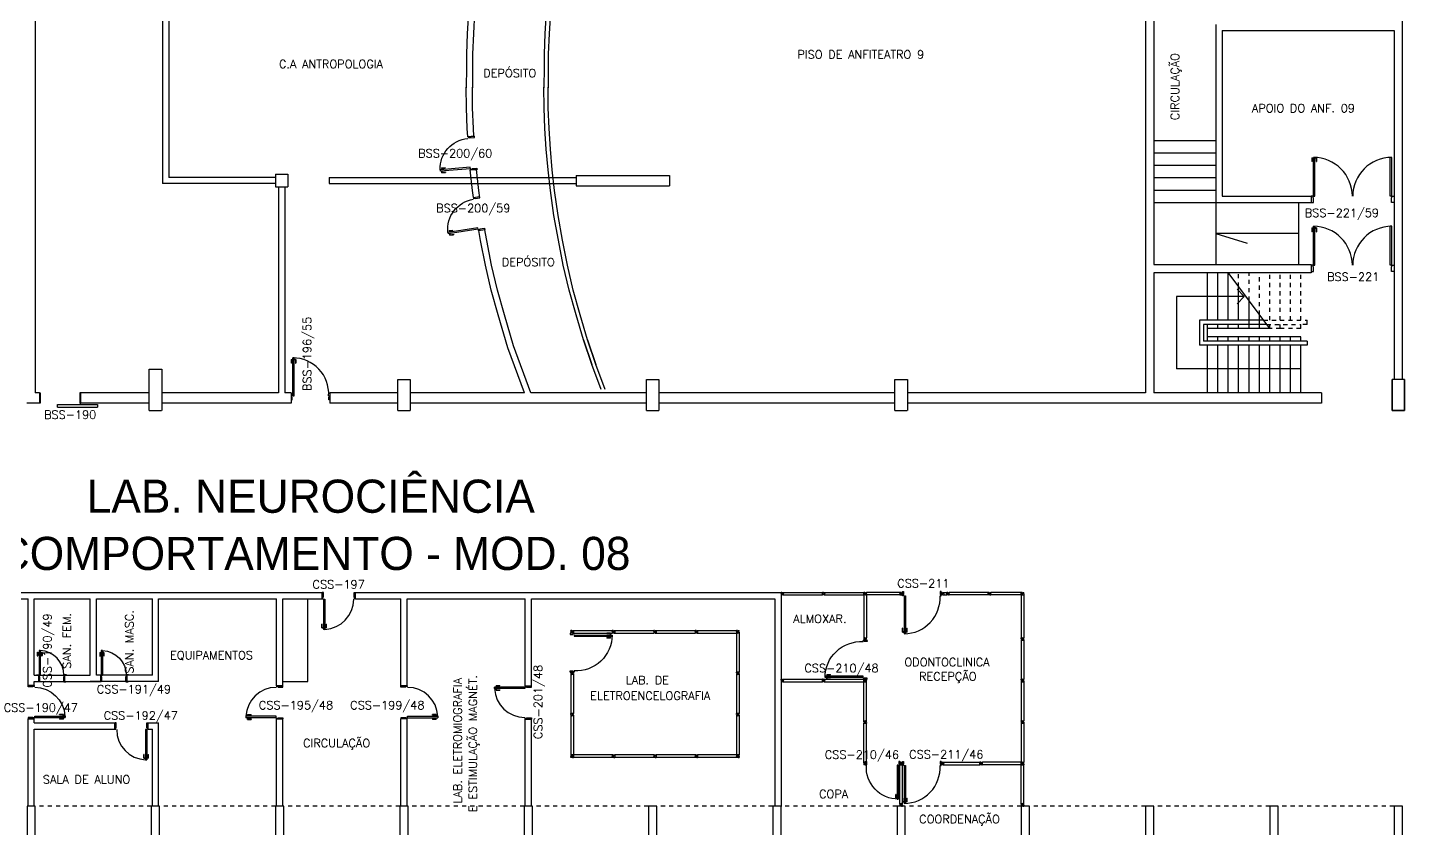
# Model space of a CAD drawing. Extents: x -248 to -11, y 347 to 447.
# Drawn here: x -45.25 to -12.02, y 406.54 to 425.87 of the extents above; entities that cross this region are included whole.
import ezdxf
from ezdxf.enums import TextEntityAlignment as Align

# ---------------------------------------------------------------- set-up
doc = ezdxf.new("R2010")
doc.units = 0
doc.header["$LTSCALE"] = 0.02
doc.header["$MEASUREMENT"] = 0
doc.linetypes.add('HIDDEN2', pattern=[0.1875, 0.125, -0.0625])
doc.layers.get('0').update_dxf_attribs({"linetype": 'CONTINUOUS'})
for name, color, linetype in [('ALV', 2, 'CONTINUOUS'), ('BANC', 2, 'CONTINUOUS'), ('DIV', 2, 'CONTINUOUS'), ('ESC', 1, 'CONTINUOUS'), ('ESQ', 1, 'CONTINUOUS'), ('ESTR', 3, 'CONTINUOUS'), ('MARCO', 2, 'CONTINUOUS'), ('MAÇANETA', 1, 'CONTINUOUS'), ('PISO', 1, 'CONTINUOUS'), ('PORTA', 2, 'CONTINUOUS'), ('PROJ', 1, 'HIDDEN2'), ('SOLEIRA', 1, 'CONTINUOUS'), ('TEXTO', 2, 'CONTINUOUS'), ('TEXTO-ENDEREÇO', 2, 'CONTINUOUS'), ('USO', 2, 'CONTINUOUS')]:
    doc.layers.add(name, color=color, linetype=linetype)
doc.styles.add('UNB-100', font='simplex.shx', dxfattribs={"height": 0.2})
doc.styles.add('UNB-100-1', font='simplex.shx', dxfattribs={"height": 0.2})

# ---------------------------------------------------------------- blocks, each defined once
blk = doc.blocks.new('PILAR-SSS')
blk.add_lwpolyline([(0.003, -26.452), (0.003, -27.952), (0.203, -27.952), (0.203, -26.452)], close=True)
blk = doc.blocks.new('DIVMT-SSS')
for p, q in [((-0.03, 0.008), (-0.03, 0.03)), ((-0.006, 0.03), (-0.03, 0.03)), ((-0.03, 0.008), (-0.02, 0.008)), ((-0.02, -0.008), (-0.02, 0.008)), ((-0.006, 0.02), (-0.006, 0.03)), ((0.006, 0.02), (-0.006, 0.02)), ((-0.005, 0), (0.005, 0)), ((0.005, 0), (-0.005, 0)), ((0, 0.005), (0, -0.005)), ((0, -0.005), (0, 0.005)), ((0.006, 0.03), (0.03, 0.03)), ((0.006, 0.02), (0.006, 0.03)), ((0.03, 0.008), (0.02, 0.008)), ((0.02, -0.008), (0.02, 0.008)), ((0.03, 0.008), (0.03, 0.03)), ((-0.03, -0.008), (-0.03, -0.03)), ((-0.03, -0.008), (-0.02, -0.008)), ((-0.03, -0.03), (-0.03, -0.97)), ((-0.03, -0.03), (-0.009, -0.03)), ((0.03, -0.03), (-0.03, -0.03)), ((-0.03, -0.03), (-0.006, -0.03)), ((-0.009, -0.03), (-0.027, -0.03)), ((-0.006, -0.02), (-0.006, -0.03)), ((-0.006, -0.02), (0.006, -0.02)), ((-0.006, -0.02), (-0.006, -0.03)), ((0.006, -0.02), (-0.006, -0.02)), ((0.005, -0.03), (-0.005, -0.03)), ((0.006, -0.02), (0.006, -0.03)), ((0.006, -0.02), (0.006, -0.03)), ((0.03, -0.03), (0.006, -0.03)), ((0.03, -0.008), (0.02, -0.008)), ((0.03, -0.008), (0.03, -0.03)), ((0.03, -0.03), (0.03, -0.97)), ((0.03, -0.97), (-0.03, -0.97)), ((-0.006, -0.98), (-0.006, -0.97)), ((-0.006, -0.98), (0.006, -0.98)), ((0.005, -0.97), (-0.005, -0.97)), ((0, -0.994), (0, -1.007)), ((0.006, -0.98), (0.006, -0.97)), ((0.006, -1.001), (-0.006, -1.001)), ((0, -1.02), (0, -1.021))]:
    blk.add_line(p, q)
blk = doc.blocks.new('PD80-SSS')
at = {"color": 1}
for p, q in [((-0.777, 0.01), (-0.777, -0.03)), ((-0.777, 0.01), (-0.687, 0.01)), ((-0.687, 0), (-0.687, 0.01)), ((-0.777, -0.105), (-0.777, -0.065)), ((-0.777, -0.105), (-0.687, -0.105)), ((-0.767, 0), (-0.767, -0.03)), ((-0.767, 0), (-0.687, 0)), ((-0.767, -0.095), (-0.767, -0.065)), ((-0.767, -0.095), (-0.687, -0.095)), ((-0.687, -0.095), (-0.687, -0.105))]:
    blk.add_line(p, q, dxfattribs=at)
at = {"color": 2}
for p, q in [((-0.075, 0), (0.075, 0)), ((0.075, -0.03), (0.075, 0)), ((-0.817, -0.065), (-0.817, -0.03)), ((-0.085, -0.03), (-0.817, -0.03)), ((-0.085, -0.065), (-0.817, -0.065)), ((-0.085, -0.03), (-0.085, -0.065)), ((-0.075, 0), (-0.075, -0.02)), ((-0.075, -0.02), (-0.04, -0.02)), ((-0.04, -0.03), (-0.04, -0.02)), ((-0.04, -0.03), (0.075, -0.03)), ((-0.075, -0.781), (-0.04, -0.781)), ((-0.075, -0.801), (-0.075, -0.781)), ((-0.075, -0.801), (0.075, -0.801)), ((-0.075, -0.802), (0.075, -0.802)), ((-0.04, -0.771), (0.075, -0.771)), ((-0.04, -0.771), (-0.04, -0.781)), ((0.075, -0.771), (0.075, -0.801))]:
    blk.add_line(p, q, dxfattribs=at)
at = {"color": 1}
blk.add_arc((-0.085, -0.03), 0.731, 182.6571, 270, dxfattribs=at)
blk = doc.blocks.new('PE80-SSS')
for p, q in [((0.075, 0), (-0.075, 0)), ((-0.075, -0.03), (-0.075, 0)), ((0.075, 0), (0.075, -0.02)), ((0.777, 0.01), (0.687, 0.01)), ((0.687, 0), (0.687, 0.01)), ((0.777, 0.01), (0.777, -0.03)), ((0.04, -0.03), (-0.075, -0.03)), ((0.075, -0.02), (0.04, -0.02)), ((0.04, -0.03), (0.04, -0.02)), ((0.085, -0.03), (0.817, -0.03)), ((0.085, -0.03), (0.085, -0.065)), ((0.085, -0.065), (0.817, -0.065)), ((0.767, 0), (0.687, 0)), ((0.767, -0.095), (0.687, -0.095)), ((0.687, -0.095), (0.687, -0.105)), ((0.777, -0.105), (0.687, -0.105)), ((0.767, 0), (0.767, -0.03)), ((0.767, -0.095), (0.767, -0.065)), ((0.777, -0.105), (0.777, -0.065)), ((0.817, -0.065), (0.817, -0.03)), ((0.04, -0.771), (-0.075, -0.771)), ((-0.075, -0.771), (-0.075, -0.801)), ((0.075, -0.801), (-0.075, -0.801)), ((0.075, -0.802), (-0.075, -0.802)), ((0.04, -0.771), (0.04, -0.781)), ((0.075, -0.781), (0.04, -0.781)), ((0.075, -0.801), (0.075, -0.781))]:
    blk.add_line(p, q)
blk.add_arc((0.085, -0.03), 0.731, 270, 357.3429)
blk = doc.blocks.new('DOOR60-SSS')
at = {"layer": 'MAÇANETA'}
for p, q in [((-0.015, -0.465), (-0.01, -0.465)), ((-0.015, -0.555), (-0.015, -0.465)), ((-0.015, -0.555), (0.012, -0.555)), ((-0.01, -0.555), (-0.01, -0.465)), ((-0.01, -0.535), (0.012, -0.535)), ((0.012, -0.563), (0.012, -0.528)), ((0.012, -0.528), (0.015, -0.528)), ((0.012, -0.563), (0.015, -0.563)), ((0.053, -0.528), (0.05, -0.528)), ((0.053, -0.563), (0.05, -0.563)), ((0.053, -0.563), (0.053, -0.528)), ((0.075, -0.535), (0.053, -0.535)), ((0.08, -0.555), (0.053, -0.555)), ((0.08, -0.465), (0.075, -0.465)), ((0.075, -0.555), (0.075, -0.465)), ((0.08, -0.555), (0.08, -0.465))]:
    blk.add_line(p, q, dxfattribs=at)
at = {"layer": 'PORTA'}
for p, q in [((0.015, -0.6), (0.015, 0)), ((0.015, 0), (0.05, 0)), ((0.05, -0.6), (0.05, 0)), ((0.05, -0.6), (0.015, -0.6))]:
    blk.add_line(p, q, dxfattribs=at)
at = {"layer": 'PORTA', "color": 1}
blk.add_arc((0.02, 0), 0.6, 272.866, 0, dxfattribs=at)
blk = doc.blocks.new('MACANETA-SSS')
at = {"layer": 'MAÇANETA'}
for p, q in [((-0.077, 0.052), (-0.077, 0.12)), ((-0.059, 0.052), (-0.059, 0.12)), ((-0.059, 0.075), (-0.036, 0.075)), ((-0.059, 0.052), (-0.036, 0.052)), ((-0.036, 0.044), (-0.036, 0.084)), ((-0.036, 0.084), (-0.03, 0.084)), ((-0.036, 0.044), (-0.03, 0.044)), ((0.006, 0.084), (0, 0.084)), ((0.006, 0.044), (0, 0.044)), ((0.006, 0.044), (0.006, 0.084)), ((0.029, 0.075), (0.006, 0.075)), ((0.029, 0.052), (0.006, 0.052)), ((0.029, 0.052), (0.029, 0.12)), ((0.047, 0.052), (0.047, 0.12))]:
    blk.add_line(p, q, dxfattribs=at)
for centre, start, end in [((-0.068, 0.12), 90, 180), ((-0.068, 0.052), 180, 270), ((-0.068, 0.12), 0, 90), ((-0.068, 0.052), 270, 0), ((0.038, 0.12), 90, 180), ((0.038, 0.052), 180, 270), ((0.038, 0.12), 0, 90), ((0.038, 0.052), 270, 0)]:
    blk.add_arc(centre, 0.00874, start, end, dxfattribs=at)
blk = doc.blocks.new('DOOR-60-SSS')
at = {"layer": 'PORTA'}
for p, q in [((-0.045, -0.6), (-0.045, 0)), ((-0.015, 0), (-0.045, 0)), ((-0.015, -0.6), (-0.015, 0)), ((-0.045, -0.6), (-0.015, -0.6))]:
    blk.add_line(p, q, dxfattribs=at)
at = {"layer": 'PORTA', "color": 1}
blk.add_arc((-0.015, 0), 0.6, 180, 267.134, dxfattribs=at)
at = {"layer": 'PORTA'}
blk.add_blockref('MACANETA-SSS', (-0.015, -0.6), dxfattribs=at)
blk = doc.blocks.new('PDV2D-SSS')
for p, q in [((-0.148, 0.925), (-0.108, 0.925)), ((-0.148, 0.925), (-0.148, 0.835)), ((-0.138, 0.835), (-0.148, 0.835)), ((-0.138, 0.915), (-0.108, 0.915)), ((-0.138, 0.915), (-0.138, 0.835)), ((-0.106, 0.965), (-0.076, 0.965)), ((-0.106, 0.05), (-0.106, 0.965)), ((-0.076, 0.05), (-0.076, 0.965)), ((-0.034, 0.925), (-0.074, 0.925)), ((-0.044, 0.915), (-0.074, 0.915)), ((-0.044, 0.915), (-0.044, 0.835)), ((-0.044, 0.835), (-0.034, 0.835)), ((-0.034, 0.925), (-0.034, 0.835)), ((-0.95, 0.05), (-0.97, 0.05)), ((-0.97, 0.05), (-0.97, 0.035)), ((-0.97, 0.035), (-0.97, -0.035)), ((-0.95, 0.02), (-0.95, 0.05)), ((-0.95, 0.02), (-0.94, 0.02)), ((-0.94, -0.05), (-0.94, 0.02)), ((-0.076, 0.05), (-0.106, 0.05)), ((-0.051, 0.02), (-0.061, 0.02)), ((-0.061, -0.05), (-0.061, 0.02)), ((-0.051, 0.05), (-0.031, 0.05)), ((-0.051, 0.02), (-0.051, 0.05)), ((-0.031, 0.05), (-0.031, -0.05)), ((-0.97, -0.035), (-0.97, -0.05)), ((-0.97, -0.05), (-0.94, -0.05)), ((-0.031, -0.05), (-0.061, -0.05))]:
    blk.add_line(p, q)
at = {"color": 1}
blk.add_arc((-0.076, 0.1), 0.865, 90, 183.3214, dxfattribs=at)
blk = doc.blocks.new('MTT-SSS')
for p, q in [((-0.008, 0.03), (-0.03, 0.03)), ((-0.03, 0.03), (-0.03, 0.006)), ((-0.0185, 0.006), (-0.03, 0.006)), ((-0.0185, -0.006), (-0.0185, 0.006)), ((-0.008, 0.03), (-0.008, 0.02)), ((-0.008, 0.02), (0.008, 0.02)), ((-0.0051, 0), (0.0051, 0)), ((0, -0.0051), (0, 0.0051)), ((0.008, 0.03), (0.03, 0.03)), ((0.008, 0.03), (0.008, 0.02)), ((0.0205, -0.006), (0.0205, 0.006)), ((0.0205, 0.006), (0.03, 0.006)), ((0.03, 0.006), (0.03, 0.03)), ((-0.03, -0.03), (-0.03, -0.006)), ((-0.0185, -0.006), (-0.03, -0.006)), ((-0.008, -0.03), (-0.03, -0.03)), ((-0.008, -0.02), (0.008, -0.02)), ((-0.008, -0.03), (-0.008, -0.02)), ((0.008, -0.03), (0.008, -0.02)), ((0.008, -0.03), (0.03, -0.03)), ((0.0205, -0.006), (0.03, -0.006)), ((0.03, -0.006), (0.03, -0.03))]:
    blk.add_line(p, q)
blk = doc.blocks.new('PISOANF-SSS')
for p, q in [((0, 0), (-0.224, -0.6)), ((-0.224, -0.6), (-0.427, -1.2)), ((-0.427, -1.2), (-0.603, -1.8)), ((-0.603, -1.8), (-0.772, -2.4)), ((-0.772, -2.4), (-0.914, -3)), ((-0.914, -3), (-1.032, -3.6)), ((-1.032, -3.6), (-1.14, -4.2)), ((-1.14, -4.2), (-1.223, -4.8)), ((-1.223, -4.8), (-1.28, -5.3)), ((-1.28, -5.3), (-1.324, -5.8)), ((-1.324, -5.8), (-1.355, -6.3)), ((-1.355, -6.3), (-1.374, -6.8)), ((-1.374, -6.8), (-1.374, -7.111)), ((-1.374, -7.111), (-1.38, -7.611)), ((-1.374, -8.093), (-1.38, -7.593)), ((-1.355, -8.593), (-1.374, -8.093)), ((-1.324, -9.093), (-1.355, -8.593)), ((-1.28, -9.593), (-1.324, -9.093)), ((-1.223, -10.093), (-1.28, -9.593)), ((-1.14, -10.693), (-1.223, -10.093)), ((-1.032, -11.293), (-1.14, -10.693)), ((-0.914, -11.893), (-1.032, -11.293)), ((-0.772, -12.493), (-0.914, -11.893)), ((-0.603, -13.093), (-0.772, -12.493)), ((-0.427, -13.693), (-0.603, -13.093))]:
    blk.add_line(p, q)
blk.add_lwpolyline([(-0.224, -14.293), (-0.427, -13.693)], close=True)
blk.add_lwpolyline([(0, -14.893), (-0.224, -14.293)])
blk = doc.blocks.new('ESCB-SSS')
at = {"layer": 'ESC'}
for p, q in [((1.3, 1.752), (1.3, 2.902)), ((1.55, 1.752), (1.55, 2.902)), ((2.8, 1.552), (1.8, 2.902)), ((1.8, 1.752), (1.8, 2.902)), ((0.55, 2.327), (0.55, 0.575)), ((2.187, 2.327), (0.55, 2.327)), ((2.187, 2.327), (2.011, 2.504)), ((2.187, 2.327), (2.011, 2.15)), ((2.05, 1.752), (2.05, 2.565)), ((2.3, 1.552), (2.3, 2.227)), ((2.652, 1.752), (1.102, 1.752)), ((1.102, 1.752), (1.102, 1.149)), ((2.55, 1.552), (2.55, 1.89)), ((2.726, 1.652), (1.202, 1.652)), ((1.202, 1.652), (1.202, 1.249)), ((1.3, 1.249), (1.3, 1.652)), ((2.059, 1.552), (1.3, 1.552)), ((3.55, 1.349), (1.3, 1.349)), ((1.55, 1.552), (1.55, 1.652)), ((1.55, 1.249), (1.55, 1.349)), ((1.8, 1.552), (1.8, 1.652)), ((1.8, 1.249), (1.8, 1.349)), ((2.05, 1.552), (2.05, 1.652)), ((2.05, 1.249), (2.05, 1.349)), ((2.8, 1.552), (2.059, 1.552)), ((2.3, 1.249), (2.3, 1.349)), ((2.8, 1.552), (2.8, 1.652)), ((3.702, 1.149), (1.102, 1.149)), ((3.702, 1.249), (1.202, 1.249)), ((1.3, 0.002), (1.3, 1.149)), ((1.55, 0.002), (1.55, 1.149)), ((1.8, 0.002), (1.8, 1.149)), ((2.05, 0.002), (2.05, 1.149)), ((2.3, 0.002), (2.3, 1.149)), ((2.55, 0.002), (2.55, 1.149)), ((2.8, 0.002), (2.8, 1.149)), ((3.05, 0.002), (3.05, 1.149)), ((3.3, 0.002), (3.3, 1.149)), ((3.55, 0.002), (3.55, 1.149)), ((3.55, 0.575), (0.55, 0.575))]:
    blk.add_line(p, q, dxfattribs=at)
at = {"layer": 'ESC', "linetype": 'HIDDEN2'}
for p, q in [((2.05, 2.565), (2.05, 2.902)), ((2.3, 2.227), (2.3, 2.902)), ((2.55, 1.89), (2.55, 2.902)), ((2.8, 1.752), (2.8, 2.902)), ((3.05, 1.752), (3.05, 2.902)), ((3.3, 1.752), (3.3, 2.902)), ((3.55, 1.752), (3.55, 2.902)), ((2.652, 1.752), (3.702, 1.752)), ((3.702, 1.652), (3.702, 1.752)), ((2.55, 1.249), (2.55, 1.349)), ((2.726, 1.652), (3.55, 1.652)), ((3.057, 1.552), (2.8, 1.552)), ((2.8, 1.249), (2.8, 1.349)), ((3.05, 1.552), (3.05, 1.652)), ((3.05, 1.249), (3.05, 1.349)), ((3.55, 1.552), (3.057, 1.552)), ((3.3, 1.249), (3.3, 1.349)), ((3.55, 1.552), (3.55, 1.652)), ((3.702, 1.652), (3.55, 1.652)), ((3.55, 1.249), (3.55, 1.349)), ((3.702, 1.249), (3.702, 1.149))]:
    blk.add_line(p, q, dxfattribs=at)
blk = doc.blocks.new('PTDP-SSS')
for p, q in [((0.055, 1.015), (0.09, 1.015)), ((0.055, 0.075), (0.055, 1.015)), ((0.09, 0.075), (0.09, 1.015)), ((1.91, 0.075), (1.91, 1.015)), ((1.945, 1.015), (1.91, 1.015)), ((1.945, 0.075), (1.945, 1.015)), ((0.05, 0.075), (0, 0.075)), ((0, 0.075), (0, -0.075)), ((0.05, 0.04), (0.05, 0.075)), ((0.06, 0.04), (0.05, 0.04)), ((0.055, 0.075), (0.09, 0.075)), ((0.06, -0.075), (0.06, 0.04)), ((1.945, 0.075), (1.91, 0.075)), ((1.94, -0.075), (1.94, 0.04)), ((1.94, 0.04), (1.95, 0.04)), ((1.95, 0.04), (1.95, 0.075)), ((1.95, 0.075), (2, 0.075)), ((2, 0.075), (2, -0.075)), ((0, -0.075), (0.06, -0.075)), ((2, -0.075), (1.94, -0.075))]:
    blk.add_line(p, q)
for centre, start, end in [((0.055, 0.075), 0, 90), ((1.945, 0.075), 90, 180)]:
    blk.add_arc(centre, 0.94, start, end)
blk = doc.blocks.new('PDV2E-SSS')
at = {"layer": 'DIV'}
for p, q in [((0.034, 0.925), (0.034, 0.835)), ((0.034, 0.925), (0.074, 0.925)), ((0.044, 0.835), (0.034, 0.835)), ((0.044, 0.915), (0.044, 0.835)), ((0.044, 0.915), (0.074, 0.915)), ((0.076, 0.05), (0.076, 0.965)), ((0.106, 0.965), (0.076, 0.965)), ((0.106, 0.05), (0.106, 0.965)), ((0.148, 0.925), (0.108, 0.925)), ((0.138, 0.915), (0.108, 0.915)), ((0.138, 0.915), (0.138, 0.835)), ((0.138, 0.835), (0.148, 0.835)), ((0.148, 0.925), (0.148, 0.835)), ((0.031, 0.05), (0.031, -0.05)), ((0.051, 0.05), (0.031, 0.05)), ((0.051, 0.02), (0.051, 0.05)), ((0.051, 0.02), (0.061, 0.02)), ((0.061, -0.05), (0.061, 0.02)), ((0.076, 0.05), (0.106, 0.05)), ((0.95, 0.02), (0.94, 0.02)), ((0.94, -0.05), (0.94, 0.02)), ((0.95, 0.02), (0.95, 0.05)), ((0.95, 0.05), (0.97, 0.05)), ((0.97, 0.05), (0.97, 0.035)), ((0.97, 0.035), (0.97, -0.035)), ((0.031, -0.05), (0.061, -0.05)), ((0.97, -0.05), (0.94, -0.05)), ((0.97, -0.035), (0.97, -0.05))]:
    blk.add_line(p, q, dxfattribs=at)
at = {"layer": 'DIV', "color": 1}
blk.add_arc((0.076, 0.1), 0.865, 356.6786, 90, dxfattribs=at)

msp = doc.modelspace()

# ---------------------------------------------------------------- linework, layer by layer
at = {"layer": 'ALV'}
for p, q in [((-45.069, 432.03), (-45.069, 417.058)), ((-41.994, 432.03), (-41.994, 422.105)), ((-41.844, 432.03), (-41.844, 422.255)), ((-18.269, 432.03), (-18.269, 417.058)), ((-12.069, 432.03), (-12.069, 417.377)), ((-18.069, 426.948), (-18.069, 420.149)), ((-34.611, 426.23), (-34.642, 425.73)), ((-34.461, 426.23), (-34.492, 425.73)), ((-16.569, 425.948), (-16.569, 421.649)), ((-16.419, 425.798), (-16.419, 421.799)), ((-16.419, 425.798), (-12.269, 425.798)), ((-12.269, 425.798), (-12.269, 417.377)), ((-34.642, 425.73), (-34.661, 425.23)), ((-34.492, 425.73), (-34.511, 425.23)), ((-34.661, 425.23), (-34.661, 424.918)), ((-34.511, 425.23), (-34.511, 424.918)), ((-34.661, 424.918), (-34.667, 424.418)), ((-34.511, 424.918), (-34.517, 424.418)), ((-34.661, 423.936), (-34.667, 424.436)), ((-34.511, 423.936), (-34.517, 424.436)), ((-34.642, 423.436), (-34.661, 423.936)), ((-34.492, 423.436), (-34.511, 423.936)), ((-34.629, 423.235), (-34.642, 423.436)), ((-34.476, 423.248), (-34.629, 423.235)), ((-34.48, 423.247), (-34.492, 423.436)), ((-39.269, 422.255), (-41.844, 422.255)), ((-37.969, 422.255), (-32.009, 422.255)), ((-37.969, 422.255), (-37.969, 422.105)), ((-34.418, 422.448), (-34.567, 422.435)), ((-34.51, 421.936), (-34.567, 422.435)), ((-34.36, 421.936), (-34.418, 422.448)), ((-34.417, 422.436), (-34.418, 422.448)), ((-32.009, 422.305), (-29.759, 422.305)), ((-39.269, 422.105), (-41.994, 422.105)), ((-39.194, 422.03), (-39.194, 417.058)), ((-39.044, 422.03), (-39.044, 417.058)), ((-37.969, 422.105), (-32.009, 422.105)), ((-34.487, 421.769), (-34.51, 421.936)), ((-34.336, 421.762), (-34.36, 421.936)), ((-32.009, 422.055), (-29.759, 422.055)), ((-16.419, 421.799), (-14.269, 421.799)), ((-14.269, 421.799), (-14.269, 421.649)), ((-16.569, 421.649), (-14.269, 421.649)), ((-34.319, 420.736), (-34.363, 420.977)), ((-34.169, 420.736), (-34.222, 421.03)), ((-34.201, 420.136), (-34.319, 420.736)), ((-34.051, 420.136), (-34.169, 420.736)), ((-34.059, 419.536), (-34.201, 420.136)), ((-33.909, 419.536), (-34.051, 420.136)), ((-18.069, 420.149), (-14.269, 420.149)), ((-14.269, 420.149), (-14.269, 419.954)), ((-18.069, 419.954), (-18.069, 417.055)), ((-14.269, 419.954), (-18.069, 419.954)), ((-33.89, 418.936), (-34.059, 419.536)), ((-33.74, 418.936), (-33.909, 419.536)), ((-33.657, 418.142), (-33.89, 418.936)), ((-33.521, 418.19), (-33.74, 418.936)), ((-44.969, 416.808), (-45.269, 416.808)), ((-44.969, 417.058), (-45.069, 417.058)), ((-44.969, 417.058), (-44.969, 416.808)), ((-42.316, 417.058), (-43.969, 417.058)), ((-43.969, 416.808), (-43.969, 417.058)), ((-42.316, 416.808), (-43.969, 416.808)), ((-39.194, 417.058), (-42.016, 417.058)), ((-38.894, 416.808), (-42.016, 416.808)), ((-38.894, 417.058), (-39.044, 417.058)), ((-38.894, 417.058), (-38.894, 416.808)), ((-36.316, 417.058), (-37.955, 417.058)), ((-37.955, 417.058), (-37.955, 416.808)), ((-36.316, 416.808), (-37.955, 416.808)), ((-33.258, 417.058), (-36.016, 417.058)), ((-30.316, 416.808), (-36.016, 416.808)), ((-30.316, 417.058), (-33.108, 417.058)), ((-24.316, 417.058), (-30.016, 417.058)), ((-24.316, 416.808), (-30.016, 416.808)), ((-18.269, 417.058), (-24.016, 417.058)), ((-14.016, 416.808), (-24.016, 416.808)), ((-14.016, 417.055), (-18.069, 417.055)), ((-14.016, 417.055), (-14.016, 416.808)), ((-48.266, 412.235), (-38.142, 412.235)), ((-38.142, 412.085), (-38.142, 412.235)), ((-37.34, 412.235), (-27.066, 412.235)), ((-37.34, 412.085), (-37.34, 412.235)), ((-27.066, 412.235), (-27.066, 407.068)), ((-48.116, 412.085), (-45.241, 412.085)), ((-45.241, 409.986), (-45.241, 412.085)), ((-45.091, 412.085), (-43.741, 412.085)), ((-45.091, 410.235), (-45.091, 412.085)), ((-43.741, 410.235), (-43.741, 412.085)), ((-43.591, 412.085), (-42.241, 412.085)), ((-43.591, 410.235), (-43.591, 412.085)), ((-42.241, 410.235), (-42.241, 412.085)), ((-42.091, 412.085), (-39.241, 412.085)), ((-42.091, 410.085), (-42.091, 412.085)), ((-39.241, 409.984), (-39.241, 412.085)), ((-39.091, 412.085), (-38.142, 412.085)), ((-39.091, 409.984), (-39.091, 412.085)), ((-37.34, 412.085), (-36.241, 412.085)), ((-36.241, 409.984), (-36.241, 412.085)), ((-36.091, 412.085), (-33.241, 412.085)), ((-36.091, 409.984), (-36.091, 412.085)), ((-33.241, 409.98), (-33.241, 412.085)), ((-33.091, 412.085), (-27.216, 412.085)), ((-33.091, 409.98), (-33.091, 412.085)), ((-27.216, 412.085), (-27.216, 407.077)), ((-45.091, 410.235), (-44.991, 410.235)), ((-44.991, 410.235), (-44.991, 410.085)), ((-44.361, 410.235), (-43.741, 410.235)), ((-44.361, 410.235), (-44.361, 410.085)), ((-43.491, 410.235), (-43.591, 410.235)), ((-43.491, 410.235), (-43.491, 410.085)), ((-42.861, 410.235), (-42.861, 410.085)), ((-42.241, 410.235), (-42.861, 410.235)), ((-45.241, 409.986), (-45.091, 409.986)), ((-45.091, 410.085), (-44.991, 410.085)), ((-45.091, 409.986), (-45.091, 410.085)), ((-44.361, 410.085), (-43.491, 410.085)), ((-43.491, 410.085), (-43.741, 410.085)), ((-42.091, 410.085), (-42.861, 410.085)), ((-39.091, 409.984), (-39.241, 409.984)), ((-36.091, 409.984), (-36.241, 409.984)), ((-33.241, 409.98), (-33.091, 409.98)), ((-45.241, 407.077), (-45.241, 409.185)), ((-45.241, 409.185), (-45.091, 409.185)), ((-45.091, 409.085), (-45.091, 409.185)), ((-39.241, 407.077), (-39.241, 409.182)), ((-39.091, 409.182), (-39.241, 409.182)), ((-39.091, 407.077), (-39.091, 409.182)), ((-36.241, 407.077), (-36.241, 409.182)), ((-36.091, 409.182), (-36.241, 409.182)), ((-36.091, 407.077), (-36.091, 409.182)), ((-33.241, 407.077), (-33.241, 409.179)), ((-33.241, 409.179), (-33.091, 409.179)), ((-33.091, 407.077), (-33.091, 409.179)), ((-45.091, 409.085), (-43.143, 409.085)), ((-45.091, 407.077), (-45.091, 408.935)), ((-45.091, 408.935), (-43.143, 408.935)), ((-43.143, 408.935), (-43.143, 409.085)), ((-42.341, 409.085), (-42.091, 409.085)), ((-42.341, 408.935), (-42.341, 409.085)), ((-42.341, 408.935), (-42.241, 408.935)), ((-42.241, 407.077), (-42.241, 408.935)), ((-42.091, 407.077), (-42.091, 409.085))]:
    msp.add_line(p, q, dxfattribs=at)
for points in [[(-33.258, 417.058), (-33.657, 418.142)], [(-33.108, 417.058), (-33.521, 418.19)]]:
    msp.add_lwpolyline(points, dxfattribs=at)
at = {"layer": 'BANC'}
for p, q in [((-38.491, 410.085), (-38.491, 412.085)), ((-39.091, 410.085), (-38.491, 410.085))]:
    msp.add_line(p, q, dxfattribs=at)
at = {"layer": 'DIV'}
for p, q in [((-25.066, 412.175), (-25.066, 411.14)), ((-24.196, 412.235), (-25.006, 412.235)), ((-25.006, 412.175), (-25.006, 411.14)), ((-24.196, 412.175), (-25.006, 412.175)), ((-24.196, 412.175), (-24.136, 412.175)), ((-23.197, 412.235), (-23.197, 412.214)), ((-23.197, 412.175), (-23.197, 412.235)), ((-23.175, 412.235), (-23.197, 412.235)), ((-23.197, 412.235), (-23.197, 412.211)), ((-23.197, 412.214), (-23.197, 412.232)), ((-23.187, 412.211), (-23.197, 412.211)), ((-23.187, 412.211), (-23.197, 412.211)), ((-23.197, 412.2), (-23.197, 412.21)), ((-23.187, 412.199), (-23.197, 412.199)), ((-23.197, 412.175), (-23.197, 412.199)), ((-23.187, 412.199), (-23.197, 412.199)), ((-23.175, 412.175), (-23.197, 412.175)), ((-23.187, 412.211), (-23.187, 412.199)), ((-23.187, 412.199), (-23.187, 412.211)), ((-23.175, 412.235), (-23.175, 412.225)), ((-23.175, 412.225), (-23.159, 412.225)), ((-23.175, 412.175), (-23.175, 412.185)), ((-23.175, 412.185), (-23.159, 412.185)), ((-23.161, 412.205), (-23.172, 412.205)), ((-23.172, 412.205), (-23.161, 412.205)), ((-23.167, 412.21), (-23.167, 412.2)), ((-23.167, 412.2), (-23.167, 412.21)), ((-23.159, 412.235), (-23.137, 412.235)), ((-23.159, 412.235), (-23.159, 412.225)), ((-23.159, 412.175), (-23.159, 412.185)), ((-23.159, 412.175), (-23.137, 412.175)), ((-23.146, 412.211), (-23.137, 412.211)), ((-23.146, 412.199), (-23.146, 412.211)), ((-23.146, 412.199), (-23.137, 412.199)), ((-23.137, 412.211), (-23.137, 412.235)), ((-23.137, 412.235), (-23.064, 412.235)), ((-23.137, 412.199), (-23.137, 412.175)), ((-23.137, 412.175), (-23.064, 412.175)), ((-23.064, 412.235), (-23.064, 412.214)), ((-23.064, 412.175), (-23.064, 412.235)), ((-23.042, 412.235), (-23.064, 412.235)), ((-23.064, 412.235), (-23.064, 412.211)), ((-23.064, 412.214), (-23.064, 412.232)), ((-23.054, 412.211), (-23.064, 412.211)), ((-23.054, 412.211), (-23.064, 412.211)), ((-23.064, 412.2), (-23.064, 412.21)), ((-23.054, 412.199), (-23.064, 412.199)), ((-23.064, 412.175), (-23.064, 412.199)), ((-23.054, 412.199), (-23.064, 412.199)), ((-23.042, 412.175), (-23.064, 412.175)), ((-23.054, 412.211), (-23.054, 412.199)), ((-23.054, 412.199), (-23.054, 412.211)), ((-23.042, 412.235), (-23.042, 412.225)), ((-23.042, 412.225), (-23.026, 412.225)), ((-23.042, 412.175), (-23.042, 412.185)), ((-23.042, 412.185), (-23.026, 412.185)), ((-23.029, 412.205), (-23.039, 412.205)), ((-23.039, 412.205), (-23.029, 412.205)), ((-23.034, 412.21), (-23.034, 412.2)), ((-23.034, 412.2), (-23.034, 412.21)), ((-23.026, 412.235), (-23.004, 412.235)), ((-23.026, 412.235), (-23.026, 412.225)), ((-23.026, 412.175), (-23.026, 412.185)), ((-23.026, 412.175), (-23.004, 412.175)), ((-23.013, 412.211), (-23.004, 412.211)), ((-23.013, 412.199), (-23.013, 412.211)), ((-23.013, 412.199), (-23.004, 412.199)), ((-23.004, 412.211), (-23.004, 412.235)), ((-23.004, 412.199), (-23.004, 412.175)), ((-22.054, 412.205), (-22.055, 412.205)), ((-22.028, 412.205), (-22.041, 412.205)), ((-22.035, 412.198), (-22.035, 412.211)), ((-22.013, 412.211), (-22.004, 412.211)), ((-22.013, 412.211), (-22.013, 412.199)), ((-22.013, 412.199), (-22.004, 412.199)), ((-21.266, 412.235), (-22.004, 412.235)), ((-22.004, 412.175), (-22.004, 412.235)), ((-22.004, 412.2), (-22.004, 412.21)), ((-21.266, 412.175), (-22.004, 412.175)), ((-21.266, 412.175), (-21.266, 412.235)), ((-21.266, 412.175), (-21.206, 412.175)), ((-21.266, 412.175), (-21.266, 411.143)), ((-21.206, 412.175), (-21.206, 411.143)), ((-25.066, 411.14), (-25.006, 411.14)), ((-25.043, 411.109), (-25.03, 411.109)), ((-25.042, 411.13), (-25.042, 411.14)), ((-25.03, 411.13), (-25.042, 411.13)), ((-25.041, 411.14), (-25.031, 411.14)), ((-25.036, 411.116), (-25.036, 411.103)), ((-25.036, 411.09), (-25.036, 411.089)), ((-25.03, 411.13), (-25.03, 411.14)), ((-21.266, 411.143), (-21.206, 411.143)), ((-21.243, 411.112), (-21.23, 411.112)), ((-21.242, 411.133), (-21.242, 411.143)), ((-21.23, 411.133), (-21.242, 411.133)), ((-21.241, 411.143), (-21.231, 411.143)), ((-21.236, 411.119), (-21.236, 411.105)), ((-21.236, 411.093), (-21.236, 411.092)), ((-21.23, 411.133), (-21.23, 411.143)), ((-25.005, 410.079), (-25.005, 410.139)), ((-32.139, 408.313), (-32.139, 408.253)), ((-23.196, 408.114), (-23.196, 408.138)), ((-23.174, 408.138), (-23.196, 408.138)), ((-23.187, 408.114), (-23.196, 408.114)), ((-23.187, 408.102), (-23.196, 408.102)), ((-23.196, 408.102), (-23.196, 408.078)), ((-23.174, 408.078), (-23.196, 408.078)), ((-23.187, 408.102), (-23.187, 408.114)), ((-23.174, 408.138), (-23.174, 408.128)), ((-23.158, 408.128), (-23.174, 408.128)), ((-23.158, 408.088), (-23.174, 408.088)), ((-23.174, 408.078), (-23.174, 408.088)), ((-23.161, 408.108), (-23.172, 408.108)), ((-23.172, 408.108), (-23.161, 408.108)), ((-23.166, 408.103), (-23.166, 408.113)), ((-23.166, 408.113), (-23.166, 408.103)), ((-23.158, 408.138), (-23.158, 408.128)), ((-23.158, 408.138), (-23.136, 408.138)), ((-23.158, 408.078), (-23.158, 408.088)), ((-23.158, 408.078), (-23.136, 408.078)), ((-23.146, 408.102), (-23.146, 408.114)), ((-23.146, 408.114), (-23.136, 408.114)), ((-23.146, 408.114), (-23.146, 408.102)), ((-23.146, 408.114), (-23.136, 408.114)), ((-23.146, 408.102), (-23.136, 408.102)), ((-23.146, 408.102), (-23.136, 408.102)), ((-23.136, 408.138), (-22.268, 408.138)), ((-23.136, 408.138), (-23.136, 408.114)), ((-23.136, 408.078), (-23.136, 408.138)), ((-23.136, 408.138), (-23.136, 408.117)), ((-23.136, 408.117), (-23.136, 408.135)), ((-23.136, 408.103), (-23.136, 408.113)), ((-23.136, 408.078), (-23.136, 408.102)), ((-23.136, 408.078), (-22.268, 408.078)), ((-22.268, 408.078), (-22.268, 408.138))]:
    msp.add_line(p, q, dxfattribs=at)
at = {"layer": 'ESQ'}
for p, q in [((-14.254, 422.728), (-14.254, 422.638)), ((-14.254, 422.728), (-14.214, 422.728)), ((-14.244, 422.638), (-14.254, 422.638)), ((-14.244, 422.718), (-14.244, 422.638)), ((-14.244, 422.718), (-14.214, 422.718)), ((-14.139, 422.728), (-14.179, 422.728)), ((-14.149, 422.718), (-14.179, 422.718)), ((-14.149, 422.718), (-14.149, 422.638)), ((-14.149, 422.638), (-14.139, 422.638)), ((-14.139, 422.728), (-14.139, 422.638)), ((-14.254, 421.034), (-14.254, 420.944)), ((-14.254, 421.034), (-14.214, 421.034)), ((-14.244, 420.944), (-14.254, 420.944)), ((-14.244, 421.024), (-14.244, 420.944)), ((-14.244, 421.024), (-14.214, 421.024)), ((-14.139, 421.034), (-14.179, 421.034)), ((-14.149, 421.024), (-14.179, 421.024)), ((-14.149, 421.024), (-14.149, 420.944)), ((-14.149, 420.944), (-14.139, 420.944)), ((-14.139, 421.034), (-14.139, 420.944))]:
    msp.add_line(p, q, dxfattribs=at)
at = {"layer": 'ESTR'}
for p, q in [((-39.269, 422.33), (-38.969, 422.33)), ((-39.269, 422.33), (-39.269, 422.03)), ((-38.969, 422.33), (-38.969, 422.03)), ((-32.009, 422.305), (-32.009, 422.055)), ((-29.759, 422.305), (-29.759, 422.055)), ((-39.269, 422.03), (-38.969, 422.03)), ((-42.316, 416.627), (-42.316, 417.627)), ((-42.316, 417.627), (-42.016, 417.627)), ((-42.016, 417.627), (-42.016, 416.627)), ((-36.316, 416.627), (-36.316, 417.377)), ((-36.316, 417.377), (-36.017, 417.377)), ((-36.016, 417.377), (-36.016, 416.627)), ((-30.316, 417.377), (-30.016, 417.377)), ((-30.316, 416.627), (-30.316, 417.377)), ((-30.016, 417.377), (-30.016, 416.627)), ((-24.316, 417.377), (-24.016, 417.377)), ((-24.316, 416.627), (-24.316, 417.377)), ((-24.016, 417.377), (-24.016, 416.627)), ((-12.016, 417.377), (-12.316, 417.377)), ((-12.316, 417.377), (-12.316, 416.627)), ((-12.316, 416.627), (-12.316, 417.377)), ((-12.016, 416.627), (-12.016, 417.377)), ((-12.016, 417.377), (-12.016, 416.627)), ((-42.316, 416.627), (-42.017, 416.627)), ((-36.316, 416.627), (-36.017, 416.627)), ((-30.316, 416.627), (-30.017, 416.627)), ((-24.316, 416.627), (-24.017, 416.627)), ((-12.016, 416.627), (-12.316, 416.627)), ((-12.316, 416.627), (-12.017, 416.627))]:
    msp.add_line(p, q, dxfattribs=at)
at = {"layer": 'MARCO'}
for p, q in [((-45.036, 410.245), (-44.986, 410.245)), ((-45.036, 410.235), (-45.036, 410.245)), ((-44.991, 410.235), (-44.986, 410.235)), ((-44.986, 410.245), (-44.986, 410.235)), ((-44.986, 410.235), (-44.976, 410.235)), ((-44.976, 410.235), (-44.976, 410.2)), ((-44.976, 410.2), (-44.966, 410.2)), ((-44.966, 410.2), (-44.966, 410.085)), ((-44.386, 410.2), (-44.386, 410.085)), ((-44.376, 410.2), (-44.386, 410.2)), ((-44.376, 410.235), (-44.376, 410.2)), ((-44.366, 410.235), (-44.376, 410.235)), ((-44.366, 410.245), (-44.366, 410.235)), ((-44.316, 410.245), (-44.366, 410.245)), ((-44.361, 410.235), (-44.366, 410.235)), ((-44.316, 410.235), (-44.316, 410.245)), ((-43.536, 410.245), (-43.486, 410.245)), ((-43.536, 410.235), (-43.536, 410.245)), ((-43.491, 410.235), (-43.486, 410.235)), ((-43.486, 410.245), (-43.486, 410.235)), ((-43.486, 410.235), (-43.476, 410.235)), ((-43.476, 410.235), (-43.476, 410.2)), ((-43.476, 410.2), (-43.466, 410.2)), ((-43.466, 410.2), (-43.466, 410.085)), ((-42.886, 410.2), (-42.886, 410.085)), ((-42.876, 410.2), (-42.886, 410.2)), ((-42.876, 410.235), (-42.876, 410.2)), ((-42.866, 410.235), (-42.876, 410.235)), ((-42.866, 410.245), (-42.866, 410.235)), ((-42.816, 410.245), (-42.866, 410.245)), ((-42.861, 410.235), (-42.866, 410.235)), ((-42.816, 410.235), (-42.816, 410.245)), ((-45.026, 410.075), (-45.026, 410.085)), ((-44.976, 410.075), (-45.026, 410.075)), ((-44.991, 410.085), (-44.976, 410.085)), ((-44.976, 410.085), (-44.976, 410.075)), ((-44.966, 410.085), (-44.976, 410.085)), ((-44.386, 410.085), (-44.376, 410.085)), ((-44.361, 410.085), (-44.376, 410.085)), ((-44.376, 410.085), (-44.376, 410.075)), ((-44.376, 410.075), (-44.326, 410.075)), ((-44.326, 410.075), (-44.326, 410.085)), ((-43.526, 410.075), (-43.526, 410.085)), ((-43.476, 410.075), (-43.526, 410.075)), ((-43.491, 410.085), (-43.476, 410.085)), ((-43.476, 410.085), (-43.476, 410.075)), ((-43.466, 410.085), (-43.476, 410.085)), ((-42.886, 410.085), (-42.876, 410.085)), ((-42.861, 410.085), (-42.876, 410.085)), ((-42.876, 410.085), (-42.876, 410.075)), ((-42.876, 410.075), (-42.826, 410.075)), ((-42.826, 410.075), (-42.826, 410.085))]:
    msp.add_line(p, q, dxfattribs=at)
at = {"layer": 'PISO'}
for p, q in [((-18.069, 423.149), (-16.569, 423.149)), ((-18.069, 422.849), (-16.569, 422.849)), ((-18.069, 422.549), (-16.569, 422.549)), ((-18.069, 422.249), (-16.569, 422.249)), ((-18.069, 421.949), (-16.569, 421.949)), ((-18.069, 421.649), (-16.569, 421.649)), ((-16.569, 421.649), (-16.569, 420.149)), ((-14.569, 420.149), (-14.569, 421.649)), ((-14.569, 420.899), (-16.569, 420.899)), ((-16.569, 420.899), (-15.816, 420.665))]:
    msp.add_line(p, q, dxfattribs=at)
at = {"layer": 'PORTA'}
for p, q in [((-44.969, 417.058), (-44.949, 417.058)), ((-44.949, 416.808), (-44.969, 416.808)), ((-44.949, 417.058), (-44.949, 416.808)), ((-43.989, 417.058), (-43.989, 416.808)), ((-43.969, 417.058), (-43.989, 417.058)), ((-43.989, 416.808), (-43.969, 416.808)), ((-44.527, 416.71), (-44.527, 416.775)), ((-44.527, 416.775), (-43.567, 416.775)), ((-44.527, 416.71), (-43.567, 416.71)), ((-43.567, 416.775), (-43.567, 416.71))]:
    msp.add_line(p, q, dxfattribs=at)
at = {"layer": 'PROJ'}
for p, q in [((-42.266, 407.077), (-45.066, 407.077)), ((-39.266, 407.077), (-42.066, 407.077)), ((-36.266, 407.077), (-39.066, 407.077)), ((-33.266, 407.077), (-36.066, 407.077)), ((-30.266, 407.077), (-33.066, 407.077)), ((-27.266, 407.077), (-30.066, 407.077)), ((-24.266, 407.077), (-27.066, 407.077)), ((-21.266, 407.077), (-24.066, 407.077)), ((-18.266, 407.077), (-21.066, 407.077)), ((-15.266, 407.077), (-18.066, 407.077)), ((-12.266, 407.077), (-15.066, 407.077))]:
    msp.add_line(p, q, dxfattribs=at)
at = {"layer": 'SOLEIRA'}
for p, q in [((-44.941, 410.235), (-44.366, 410.235)), ((-42.876, 410.235), (-43.451, 410.235)), ((-44.966, 410.085), (-44.386, 410.085)), ((-42.886, 410.085), (-43.466, 410.085))]:
    msp.add_line(p, q, dxfattribs=at)

# ---------------------------------------------------------------- block references
at = {"layer": 'ALV'}
msp.add_blockref('ESCB-SSS', (-18.069, 417.055), dxfattribs=at)
at = {"layer": 'DIV'}
for name, p, rotation in [('PDV2E-SSS', (-38.925, 416.933), 2.350312865189261e-08), ('PDV2D-SSS', (-24.167, 412.205), 179.9999999529938), ('DIVMT-SSS', (-22.034, 412.205), 269.9999999529937), ('DIVMT-SSS', (-32.108, 411.284), 89.99999995299376), ('DIVMT-SSS', (-31.108, 411.284), 89.99999995299376), ('DIVMT-SSS', (-30.108, 411.284), 89.99999995299376), ('DIVMT-SSS', (-29.108, 411.284), 89.99999995299376), ('DIVMT-SSS', (-28.108, 411.284), 359.9999999294906), ('DIVMT-SSS', (-32.108, 410.284), 359.9999999294906), ('DIVMT-SSS', (-28.108, 410.284), 359.9999999294906), ('DIVMT-SSS', (-25.036, 409.108), 179.9999999294906), ('DIVMT-SSS', (-32.108, 409.284), 359.9999999294906), ('DIVMT-SSS', (-28.108, 409.284), 359.9999999294906), ('DIVMT-SSS', (-25.036, 408.107), 179.9999999294906), ('PDV2D-SSS', (-24.167, 408.108), 179.9999999529938), ('DIVMT-SSS', (-24.166, 407.107), 179.9999999294906), ('DIVMT-SSS', (-21.236, 408.108), 269.9999999529937), ('DIVMT-SSS', (-21.236, 407.107), 179.9999999294906)]:
    msp.add_blockref(name, p, dxfattribs=dict(at, rotation=rotation))
at = {"layer": 'DIV', "xscale": -1}
for name, p, rotation in [('DIVMT-SSS', (-27.036, 412.205), 90.00000004700625), ('DIVMT-SSS', (-26.036, 412.205), 90.00000004700625), ('PDV2D-SSS', (-32.108, 411.284), 270.0000000705094), ('PDV2D-SSS', (-25.036, 410.108), 90.00000007050937), ('DIVMT-SSS', (-21.236, 411.111), 7.05093583519556e-08), ('DIVMT-SSS', (-27.036, 410.109), 90.00000004700625), ('DIVMT-SSS', (-26.036, 410.109), 90.00000004700625), ('DIVMT-SSS', (-21.236, 410.11), 7.05093583519556e-08), ('DIVMT-SSS', (-21.236, 409.109), 7.05093583519556e-08), ('MTT-SSS', (-32.108, 408.283), 180), ('DIVMT-SSS', (-31.108, 408.283), 270.0000000470063), ('DIVMT-SSS', (-30.108, 408.283), 270.0000000470063), ('DIVMT-SSS', (-29.108, 408.283), 270.0000000470063), ('DIVMT-SSS', (-28.108, 408.283), 270.0000000470063)]:
    msp.add_blockref(name, p, dxfattribs=dict(at, rotation=rotation))
at = {"layer": 'DIV'}
for p in [(-25.036, 412.205), (-24.166, 412.205), (-21.236, 412.205), (-25.036, 411.109), (-24.166, 408.108), (-22.237, 408.108)]:
    msp.add_blockref('MTT-SSS', p, dxfattribs=at)
at = {"layer": 'DIV', "xscale": -1}
msp.add_blockref('MTT-SSS', (-25.036, 410.109), dxfattribs=at)
at = {"layer": 'DIV', "xscale": -0.8936311378182822, "yscale": 0.8936311378182822, "zscale": 0.8936311378182823, "rotation": 180.0000000470061}
msp.add_blockref('PDV2D-SSS', (-24.166, 408.108), dxfattribs=at)
at = {"layer": 'ESQ', "xscale": -1}
for name, p, rotation in [('PD80-SSS', (-34.477, 422.443), 184.7527648245186), ('PD80-SSS', (-34.291, 420.988), 188.9212067937849), ('PE80-SSS', (-45.166, 409.185), 180.0000000705094)]:
    msp.add_blockref(name, p, dxfattribs=dict(at, rotation=rotation))
at = {"layer": 'ESQ'}
for p in [(-14.269, 421.724), (-14.269, 420.06)]:
    msp.add_blockref('PTDP-SSS', p, dxfattribs=at)
for name, p, rotation in [('PD80-SSS', (-38.142, 412.16), 89.99999990598752), ('PE80-SSS', (-39.166, 409.182), 179.9999999764969), ('PD80-SSS', (-36.166, 409.182), 179.9999999764969), ('PD80-SSS', (-33.166, 409.98), 359.9999999764968), ('PE80-SSS', (-42.341, 409.01), 269.9999999529937)]:
    msp.add_blockref(name, p, dxfattribs=dict(at, rotation=rotation))
at = {"layer": 'ESTR'}
for name, p in [('PILAR-SSS', (-45.269, 433.53)), ('PILAR-SSS', (-42.269, 433.53)), ('PILAR-SSS', (-39.269, 433.53)), ('PILAR-SSS', (-36.269, 433.53)), ('PILAR-SSS', (-33.269, 433.53)), ('PILAR-SSS', (-30.269, 433.53)), ('PILAR-SSS', (-27.269, 433.53)), ('PILAR-SSS', (-24.269, 433.53)), ('PILAR-SSS', (-21.269, 433.53)), ('PILAR-SSS', (-18.269, 433.53)), ('PILAR-SSS', (-15.269, 433.53)), ('PILAR-SSS', (-12.269, 433.53)), ('PISOANF-SSS', (-31.409, 432.03)), ('PISOANF-SSS', (-31.309, 432.03))]:
    msp.add_blockref(name, p, dxfattribs=at)
at = {"layer": 'PORTA', "rotation": 180}
msp.add_blockref('DOOR-60-SSS', (-44.991, 410.235), dxfattribs=at)
at = {"layer": 'PORTA', "xscale": -1, "rotation": 179.9999999948553}
msp.add_blockref('DOOR60-SSS', (-43.491, 410.235), dxfattribs=at)

# ---------------------------------------------------------------- texts
at = {"layer": 'TEXTO', "style": 'UNB-100'}
for s, p in [('PISO DE ANFITEATRO 9', (-26.671, 425.123)), ('C.A ANTROPOLOGIA', (-39.185, 424.892)), ('DEPÓSITO', (-34.253, 424.672)), ('APOIO DO ANF. 09', (-15.699, 423.825)), ('DEPÓSITO', (-33.805, 420.109)), ('ALMOXAR.', (-26.771, 411.499)), ('ODONTOCLINICA', (-24.087, 410.454)), ('LAB. DE', (-30.816, 410.018)), ('RECEPÇÃO', (-23.734, 410.109)), ('ELETROENCELOGRAFIA', (-31.671, 409.642)), ('CIRCULAÇÃO', (-38.604, 408.498)), ('SALA DE ALUNO', (-44.883, 407.621)), ('COPA', (-26.148, 407.271)), ('COORDENAÇÃO', (-23.73, 406.664))]:
    msp.add_text(s, height=0.2, dxfattribs=at).set_placement(p)
for s, rotation, p in [('CIRCULAÇÃO', 90, (-17.457, 423.637)), ('SAN. FEM.', 90, (-44.206, 410.394)), ('SAN. MASC.', 90, (-42.696, 410.275)), ('EQUIPAMENTOS', 360, (-41.812, 410.621)), ('LAB. ELETROMIOGRAFIA ', 90, (-34.773, 407.138)), ('E ESTIMULAÇÃO MAGNÉT.', 90, (-34.405, 406.932))]:
    msp.add_text(s, height=0.2, rotation=rotation, dxfattribs=at).set_placement(p)
at = {"layer": 'TEXTO-ENDEREÇO', "style": 'UNB-100-1'}
for s, rotation, p in [('BSS-200/60', 0, (-34.93, 422.737)), ('BSS-200/59', 0, (-34.494, 421.414)), ('BSS-221/59', 0, (-13.527, 421.298)), ('BSS-221', 0, (-13.255, 419.756)), ('BSS-196/55', 90, (-38.405, 417.993)), ('CSS-197', 360, (-37.744, 412.33)), ('CSS-211', 360, (-23.63, 412.355)), ('CSS-190/49', 90, (-44.675, 410.832)), ('CSS-210/48', 360, (-25.605, 410.309)), ('CSS-201/48', 90, (-32.83, 409.591)), ('CSS-191/49', 360, (-42.686, 409.8)), ('CSS-190/47', 360, (-44.933, 409.354)), ('CSS-195/48', 360, (-38.774, 409.413)), ('CSS-199/48', 360, (-36.569, 409.413)), ('CSS-192/47', 360, (-42.521, 409.165)), ('CSS-210/46', 360, (-25.113, 408.219)), ('CSS-211/46', 360, (-23.077, 408.226))]:
    msp.add_text(s, height=0.2, rotation=rotation, dxfattribs=at).set_placement(p, align=Align.CENTER)
msp.add_text('BSS-190', height=0.2, dxfattribs=at).set_placement((-44.225, 416.426), align=Align.CENTER)
at = {"layer": 'USO'}
for s, p in [('LAB. NEUROCIÊNCIA', (-43.826, 414.159)), ('E COMPORTAMENTO - MOD. 08', (-46.985, 412.778))]:
    msp.add_text(s, height=0.8, dxfattribs=at).set_placement(p)

doc.saveas('drawing.dxf')
